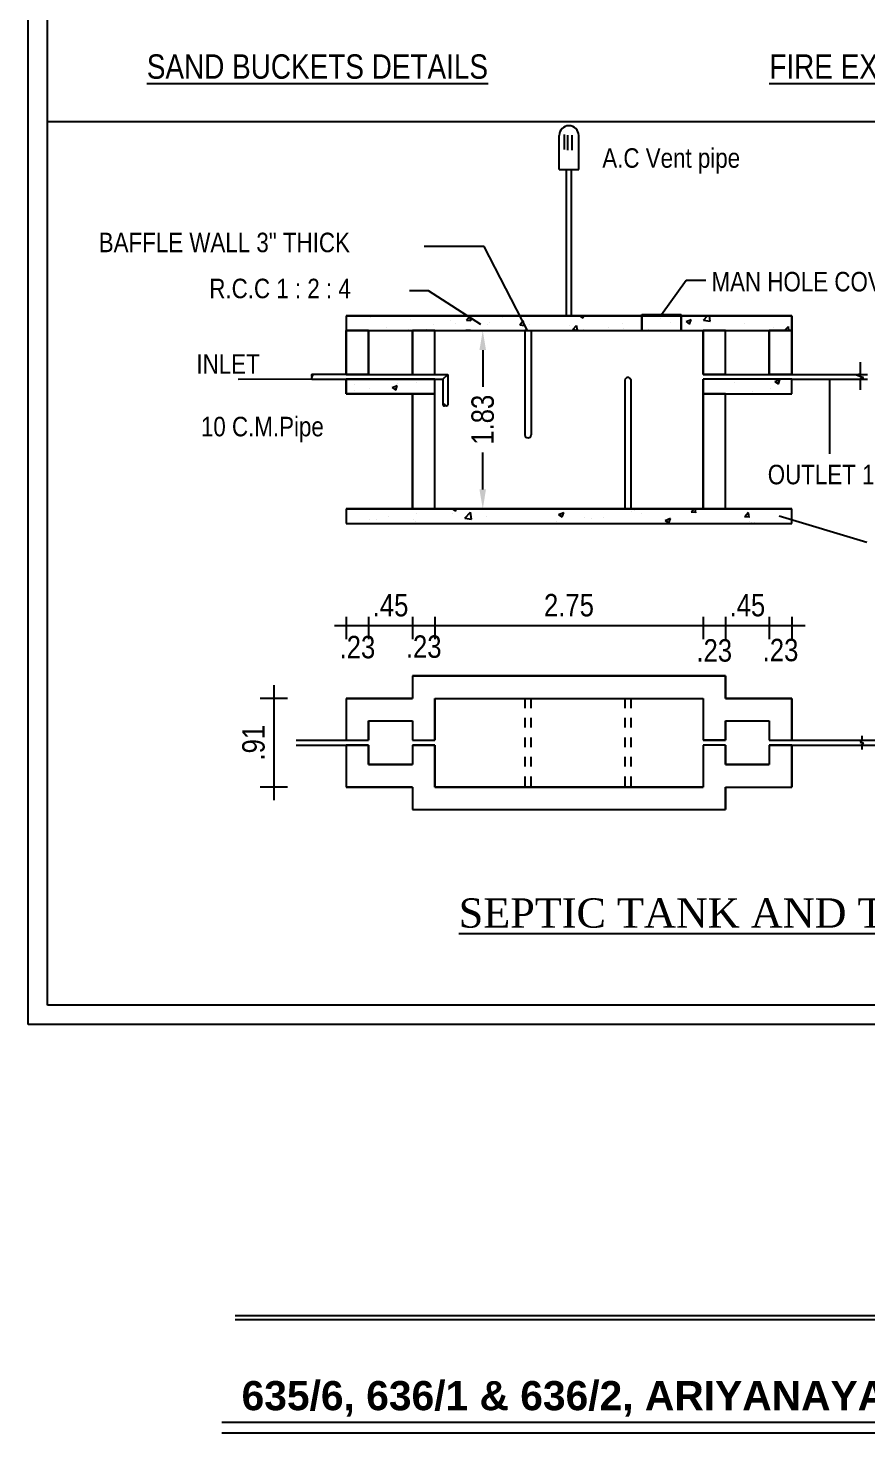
# Model space of a CAD drawing. Header units: metres. Extents: x 0 to 602, y 0 to 196.
# Drawn here: x 398.81 to 407.41, y 70.4 to 84.81 of the extents above; entities that cross this region are included whole.
import ezdxf

# ---------------------------------------------------------------- set-up
doc = ezdxf.new("R2010")
doc.units = ezdxf.units.M
doc.header["$MEASUREMENT"] = 0
doc.linetypes.add('HIDDEN', pattern=[0.375, 0.25, -0.125])
doc.styles.add('Ar Bold', font='arialbd.ttf')
doc.styles.get("Standard").update_dxf_attribs({"font": 'swissc.ttf', "height": 0.23})
doc.styles.add('text - 0.30ht', font='times.ttf', dxfattribs={"height": 0.25})
doc.dimstyles.new('DIMENTION 100', dxfattribs={"dimscale": 0, "dimtxt": 0.18, "dimasz": 0.18, "dimexe": 0.18, "dimexo": 0.0625, "dimgap": 0.09, "dimtad": 1, "dimzin": 4, "dimdsep": 46, "dimtxsty": 'Standard', "dimcen": 0.09, "dimse1": 1, "dimse2": 1, "dimsd1": 1, "dimsd2": 1, "dimadec": 0, "dimazin": 0, "dimtfac": 1, "dimtix": 1, "dimtmove": 2, "dimatfit": 3, "dimfxl": 0, "dimtolj": 1, "dimtzin": 0, "dimarcsym": 0})
doc.dimstyles.new('STANDARD 100', dxfattribs={"dimscale": 0, "dimtxt": 0.23, "dimasz": 0.2, "dimexe": 0.18, "dimexo": 0.0625, "dimgap": 0.09, "dimtad": 0, "dimzin": 4, "dimdsep": 46, "dimtxsty": 'Standard', "dimcen": 0.09, "dimse1": 1, "dimse2": 1, "dimclrd": 6, "dimclrt": 40, "dimadec": 0, "dimazin": 0, "dimtfac": 1, "dimtix": 1, "dimtmove": 2, "dimatfit": 3, "dimfxl": 0, "dimtolj": 1, "dimtzin": 0, "dimarcsym": 0})

# ---------------------------------------------------------------- blocks, each defined once
blk = doc.blocks.new('*D871')
at = {"layer": 'Defpoints', "color": 0, "lineweight": 30}
for p in [(401.326, 77.933), (401.326, 77.933), (401.326, 77.023)]:
    blk.add_point(p, dxfattribs=at)
at = {"color": 0, "insert": (401.118, 77.478), "char_height": 0.23, "attachment_point": 5, "rotation": 90}
blk.add_mtext('\\A1;.91', dxfattribs=at)
blk = doc.blocks.new('*D872')
at = {"layer": 'Defpoints', "color": 0, "lineweight": 30}
for p in [(406.408, 78.679), (406.638, 78.679), (406.638, 78.679)]:
    blk.add_point(p, dxfattribs=at)
at = {"color": 0, "insert": (406.523, 78.427), "char_height": 0.23, "attachment_point": 5}
blk.add_mtext('\\A1;.23', dxfattribs=at)
blk = doc.blocks.new('*D873')
at = {"layer": 'Defpoints', "color": 0, "lineweight": 30}
for p in [(405.958, 78.679), (406.408, 78.679), (406.408, 78.679)]:
    blk.add_point(p, dxfattribs=at)
at = {"color": 0, "insert": (406.183, 78.887), "char_height": 0.23, "attachment_point": 5}
blk.add_mtext('\\A1;.45', dxfattribs=at)
blk = doc.blocks.new('*D874')
at = {"layer": 'Defpoints', "color": 0, "lineweight": 30}
for p in [(405.728, 78.679), (405.958, 78.679), (405.958, 78.679)]:
    blk.add_point(p, dxfattribs=at)
at = {"color": 0, "insert": (405.843, 78.423), "char_height": 0.23, "attachment_point": 5}
blk.add_mtext('\\A1;.23', dxfattribs=at)
blk = doc.blocks.new('*D875')
at = {"layer": 'Defpoints', "color": 0, "lineweight": 30}
for p in [(402.978, 78.679), (405.728, 78.679), (405.728, 78.679)]:
    blk.add_point(p, dxfattribs=at)
at = {"color": 0, "insert": (404.353, 78.887), "char_height": 0.23, "attachment_point": 5}
blk.add_mtext('\\A1;2.75', dxfattribs=at)
blk = doc.blocks.new('*D876')
at = {"layer": 'Defpoints', "color": 0, "lineweight": 30}
for p in [(402.748, 78.679), (402.978, 78.679), (402.978, 78.679)]:
    blk.add_point(p, dxfattribs=at)
at = {"color": 0, "insert": (402.863, 78.462), "char_height": 0.23, "attachment_point": 5}
blk.add_mtext('\\A1;.23', dxfattribs=at)
blk = doc.blocks.new('*D877')
at = {"layer": 'Defpoints', "color": 0, "lineweight": 30}
for p in [(402.298, 78.679), (402.748, 78.679), (402.748, 78.679)]:
    blk.add_point(p, dxfattribs=at)
at = {"color": 0, "insert": (402.523, 78.887), "char_height": 0.23, "attachment_point": 5}
blk.add_mtext('\\A1;.45', dxfattribs=at)
blk = doc.blocks.new('*D878')
at = {"layer": 'Defpoints', "color": 0, "lineweight": 30}
for p in [(402.068, 78.679), (402.298, 78.679), (402.298, 78.679)]:
    blk.add_point(p, dxfattribs=at)
at = {"color": 0, "insert": (402.183, 78.457), "char_height": 0.23, "attachment_point": 5}
blk.add_mtext('\\A1;.23', dxfattribs=at)
blk = doc.blocks.new('*D879')
at = {"color": 6, "lineweight": -2}
for p, q in [((403.469, 81.505), (403.469, 81.128)), ((403.469, 80.075), (403.469, 80.453))]:
    blk.add_line(p, q, dxfattribs=at)
at = {"color": 6, "lineweight": 30}
for points in [[(403.435, 81.505), (403.502, 81.505), (403.469, 81.705)], [(403.435, 80.075), (403.502, 80.075), (403.469, 79.875)]]:
    blk.add_solid(points, dxfattribs=at)
at = {"layer": 'Defpoints', "color": 0, "lineweight": 30}
for p in [(403.469, 81.705), (403.958, 81.705), (403.958, 79.875)]:
    blk.add_point(p, dxfattribs=at)
at = {"color": 40, "insert": (403.469, 80.79), "char_height": 0.23, "attachment_point": 5, "rotation": 90}
blk.add_mtext('\\A1;1.83', dxfattribs=at)

msp = doc.modelspace()

# ---------------------------------------------------------------- linework, layer by layer
at = {"color": 8}
for p, q in [((398.805, 74.588), (398.805, 112.921)), ((459.639, 74.588), (398.805, 74.588))]:
    msp.add_line(p, q, dxfattribs=at)
at = {"color": 5}
for p, q in [((399.005, 74.788), (399.005, 112.721)), ((459.439, 74.788), (399.005, 74.788))]:
    msp.add_line(p, q, dxfattribs=at)
at = {"color": 6}
for p, q in [((399.005, 83.849), (413.331, 83.849)), ((400.928, 71.605), (434.274, 71.605)), ((400.928, 71.562), (434.274, 71.562)), ((400.791, 70.51), (434.29, 70.51)), ((400.791, 70.4), (434.286, 70.4))]:
    msp.add_line(p, q, dxfattribs=at)
at = {"ltscale": 0.02}
for p, q in [((404.253, 83.355), (404.253, 83.705)), ((404.304, 83.715), (404.304, 83.561)), ((404.339, 83.707), (404.339, 83.553)), ((404.381, 83.707), (404.381, 83.553)), ((404.453, 83.355), (404.453, 83.705)), ((404.253, 83.355), (404.453, 83.355)), ((404.328, 81.855), (404.328, 83.355)), ((404.328, 83.355), (404.378, 83.355)), ((404.378, 81.855), (404.378, 83.355)), ((402.068, 81.855), (406.638, 81.855)), ((402.068, 81.855), (402.068, 81.705)), ((402.32, 81.839), (402.32, 81.839)), ((402.78, 81.855), (402.8, 81.854)), ((402.8, 81.853), (402.8, 81.855)), ((403.301, 81.81), (403.338, 81.854)), ((403.347, 81.805), (403.338, 81.853)), ((403.67, 81.84), (403.67, 81.84)), ((403.96, 81.847), (403.96, 81.847)), ((404.461, 81.855), (404.496, 81.832)), ((404.496, 81.832), (404.504, 81.855)), ((405.294, 81.83), (405.294, 81.83)), ((405.732, 81.811), (405.774, 81.855)), ((405.8, 81.801), (405.793, 81.855)), ((406.595, 81.85), (406.595, 81.85)), ((406.638, 81.855), (406.638, 81.705)), ((402.068, 81.705), (406.638, 81.705)), ((402.068, 81.255), (402.068, 81.705)), ((402.074, 81.754), (402.074, 81.754)), ((402.298, 81.705), (402.298, 81.255)), ((402.48, 81.737), (402.48, 81.737)), ((402.568, 81.711), (402.568, 81.711)), ((402.709, 81.714), (402.709, 81.714)), ((402.727, 81.822), (402.727, 81.822)), ((402.748, 81.255), (402.748, 81.705)), ((402.887, 81.719), (402.887, 81.719)), ((402.959, 81.765), (402.959, 81.765)), ((402.978, 81.255), (402.978, 81.705)), ((403.133, 81.805), (403.133, 81.805)), ((403.19, 81.777), (403.19, 81.777)), ((403.301, 81.81), (403.347, 81.806)), ((403.344, 81.813), (403.344, 81.813)), ((403.381, 81.802), (403.381, 81.802)), ((403.516, 81.771), (403.516, 81.771)), ((403.54, 81.787), (403.54, 81.787)), ((403.848, 81.762), (403.885, 81.806)), ((403.848, 81.762), (403.893, 81.758)), ((403.893, 81.757), (403.885, 81.805)), ((403.902, 81.704), (403.902, 80.634)), ((403.927, 81.704), (403.902, 81.704)), ((403.947, 81.77), (403.947, 81.77)), ((403.966, 81.704), (403.966, 80.634)), ((404.354, 81.753), (404.354, 81.753)), ((404.394, 81.714), (404.431, 81.758)), ((404.394, 81.714), (404.44, 81.71)), ((404.44, 81.71), (404.431, 81.757)), ((404.507, 81.719), (404.507, 81.719)), ((404.76, 81.736), (404.76, 81.736)), ((404.902, 81.777), (404.902, 81.777)), ((404.911, 81.729), (404.911, 81.729)), ((404.974, 81.705), (404.978, 81.71)), ((404.979, 81.705), (404.978, 81.71)), ((405.102, 81.754), (405.102, 81.754)), ((405.167, 81.719), (405.167, 81.719)), ((405.391, 81.792), (405.391, 81.792)), ((405.554, 81.796), (405.607, 81.817)), ((405.554, 81.796), (405.591, 81.771)), ((405.591, 81.771), (405.607, 81.817)), ((405.728, 81.255), (405.728, 81.705)), ((405.732, 81.811), (405.8, 81.801)), ((405.958, 81.255), (405.958, 81.705)), ((406.151, 81.774), (406.151, 81.774)), ((406.408, 81.255), (406.408, 81.705)), ((406.456, 81.736), (406.456, 81.736)), ((406.564, 81.705), (406.604, 81.747)), ((406.609, 81.705), (406.604, 81.747)), ((406.638, 81.705), (406.638, 81.255)), ((402.298, 81.255), (401.717, 81.255)), ((402.748, 81.255), (403.111, 81.255)), ((405.958, 81.255), (405.728, 81.255)), ((406.638, 81.255), (406.408, 81.255)), ((406.638, 81.255), (407.415, 81.255)), ((401.717, 81.205), (402.978, 81.205)), ((402.068, 81.055), (402.068, 81.205)), ((402.154, 81.147), (402.154, 81.147)), ((402.308, 81.113), (402.308, 81.113)), ((402.538, 81.12), (402.591, 81.14)), ((402.538, 81.12), (402.576, 81.094)), ((402.549, 81.204), (402.549, 81.204)), ((402.576, 81.094), (402.591, 81.14)), ((402.596, 81.164), (402.596, 81.164)), ((402.79, 81.176), (402.79, 81.176)), ((402.978, 79.875), (402.978, 81.205)), ((404.927, 81.201), (404.927, 79.875)), ((404.987, 81.201), (404.987, 79.875)), ((405.728, 79.875), (405.728, 81.205)), ((406.638, 81.205), (405.728, 81.205)), ((405.958, 81.205), (405.728, 81.205)), ((405.736, 81.188), (405.736, 81.188)), ((406.047, 81.175), (406.047, 81.175)), ((406.422, 81.106), (406.422, 81.106)), ((406.463, 81.183), (406.517, 81.203)), ((406.463, 81.183), (406.501, 81.157)), ((406.501, 81.157), (406.517, 81.203)), ((406.638, 81.205), (407.415, 81.205)), ((406.638, 81.055), (406.638, 81.205)), ((402.978, 81.055), (402.068, 81.055)), ((402.151, 81.088), (402.151, 81.088)), ((402.748, 79.875), (402.748, 81.055)), ((405.728, 81.055), (406.638, 81.055)), ((405.958, 79.875), (405.958, 81.055)), ((406.231, 81.081), (406.231, 81.081)), ((402.068, 79.875), (406.638, 79.875)), ((402.068, 79.875), (402.068, 79.725)), ((402.789, 79.831), (402.789, 79.831)), ((402.978, 79.875), (405.728, 79.875)), ((403.156, 79.875), (403.188, 79.854)), ((403.156, 79.824), (403.156, 79.824)), ((403.189, 79.854), (403.196, 79.875)), ((403.285, 79.782), (403.344, 79.843)), ((403.353, 79.77), (403.344, 79.843)), ((403.955, 79.873), (403.955, 79.873)), ((404.245, 79.819), (404.299, 79.84)), ((404.245, 79.818), (404.283, 79.793)), ((404.284, 79.793), (404.299, 79.839)), ((404.927, 79.875), (404.952, 79.875)), ((404.991, 79.847), (404.991, 79.847)), ((405.027, 79.859), (405.027, 79.859)), ((405.095, 79.833), (405.095, 79.833)), ((405.181, 79.872), (405.181, 79.872)), ((405.608, 79.845), (405.654, 79.841)), ((405.61, 79.845), (405.635, 79.875)), ((405.656, 79.836), (405.649, 79.875)), ((406.156, 79.797), (406.193, 79.841)), ((406.203, 79.788), (406.194, 79.836)), ((406.638, 79.725), (406.638, 79.875)), ((402.068, 79.725), (406.638, 79.725)), ((402.309, 79.768), (402.309, 79.768)), ((402.377, 79.767), (402.377, 79.767)), ((402.5, 79.793), (402.5, 79.793)), ((402.76, 79.767), (402.76, 79.767)), ((402.784, 79.75), (402.784, 79.75)), ((403.191, 79.733), (403.191, 79.733)), ((403.285, 79.779), (403.353, 79.769)), ((403.511, 79.797), (403.511, 79.797)), ((404.221, 79.746), (404.221, 79.746)), ((404.319, 79.73), (404.319, 79.73)), ((404.509, 79.784), (404.509, 79.784)), ((404.582, 79.782), (404.582, 79.782)), ((404.71, 79.784), (404.71, 79.784)), ((405.341, 79.758), (405.394, 79.779)), ((405.341, 79.757), (405.378, 79.732)), ((405.379, 79.732), (405.394, 79.778)), ((406.155, 79.797), (406.2, 79.793)), ((406.206, 79.745), (406.206, 79.745)), ((406.23, 79.736), (406.23, 79.736)), ((406.257, 79.738), (406.257, 79.738)), ((402.748, 78.163), (405.958, 78.163)), ((402.748, 78.163), (402.748, 77.933)), ((405.958, 78.163), (405.958, 77.933)), ((402.068, 77.933), (402.068, 77.503)), ((402.068, 77.933), (402.748, 77.933)), ((402.978, 77.933), (405.728, 77.933)), ((402.978, 77.933), (402.978, 77.503)), ((405.728, 77.933), (405.728, 77.503)), ((405.958, 77.933), (406.638, 77.933)), ((406.638, 77.933), (406.638, 77.503)), ((402.298, 77.703), (402.298, 77.503)), ((402.298, 77.703), (402.748, 77.703)), ((402.748, 77.703), (402.748, 77.503)), ((405.958, 77.703), (405.958, 77.503)), ((405.958, 77.703), (406.408, 77.703)), ((406.408, 77.703), (406.408, 77.503)), ((401.556, 77.503), (402.298, 77.503)), ((401.556, 77.453), (402.298, 77.453)), ((402.068, 77.453), (402.068, 77.023)), ((402.298, 77.453), (402.298, 77.253)), ((402.748, 77.503), (402.978, 77.503)), ((402.748, 77.453), (402.978, 77.453)), ((402.748, 77.453), (402.748, 77.253)), ((402.978, 77.453), (402.978, 77.023)), ((405.958, 77.503), (405.728, 77.503)), ((405.958, 77.453), (405.728, 77.453)), ((405.728, 77.453), (405.728, 77.023)), ((405.958, 77.453), (405.958, 77.253)), ((406.408, 77.503), (407.185, 77.503)), ((406.408, 77.453), (407.185, 77.453)), ((406.408, 77.453), (406.408, 77.253)), ((406.638, 77.453), (406.638, 77.023)), ((407.185, 77.503), (409.418, 77.503)), ((407.185, 77.453), (409.432, 77.453)), ((402.298, 77.253), (402.748, 77.253)), ((405.958, 77.253), (406.408, 77.253)), ((402.068, 77.023), (402.748, 77.023)), ((402.748, 77.023), (402.748, 76.793)), ((402.978, 77.023), (405.728, 77.023)), ((405.958, 77.023), (406.638, 77.023)), ((405.958, 77.023), (405.958, 76.793)), ((402.748, 76.793), (405.958, 76.793))]:
    msp.add_line(p, q, dxfattribs=at)
at = {"ltscale": 0.5}
for p, q in [((403.484, 82.566), (402.867, 82.566)), ((403.927, 81.704), (403.484, 82.566)), ((405.303, 81.868), (405.554, 82.221)), ((405.554, 82.221), (405.758, 82.221)), ((405.102, 81.868), (405.503, 81.868)), ((405.102, 81.705), (405.102, 81.868)), ((405.503, 81.705), (405.503, 81.868)), ((402.298, 81.255), (402.748, 81.255)), ((403.061, 81.205), (403.111, 81.255)), ((403.111, 81.255), (403.111, 80.938)), ((405.958, 81.255), (406.408, 81.255)), ((407.304, 81.25), (407.339, 81.262)), ((407.304, 81.25), (407.375, 81.224)), ((407.339, 81.38), (407.339, 81.262)), ((402.978, 81.205), (403.061, 81.205)), ((403.061, 81.205), (403.061, 80.938)), ((407.027, 81.205), (407.027, 80.439)), ((407.339, 81.207), (407.339, 81.095)), ((407.375, 81.224), (407.34, 81.208)), ((407.357, 77.55), (407.357, 77.491)), ((407.339, 77.485), (407.357, 77.491)), ((407.339, 77.485), (407.375, 77.472)), ((407.375, 77.472), (407.357, 77.463)), ((407.357, 77.463), (407.357, 77.407))]:
    msp.add_line(p, q, dxfattribs=at)
for p, q in [((402.911, 82.111), (402.719, 82.111)), ((403.45, 81.765), (402.911, 82.111)), ((403.344, 81.705), (403.294, 81.705)), ((401.718, 81.207), (400.96, 81.202)), ((403.444, 79.875), (403.494, 79.875)), ((406.509, 79.804), (407.407, 79.535)), ((401.947, 78.679), (406.776, 78.679)), ((402.068, 78.77), (402.068, 78.539)), ((402.298, 78.77), (402.298, 78.539)), ((402.748, 78.77), (402.748, 78.539)), ((402.978, 78.77), (402.978, 78.539)), ((405.728, 78.77), (405.728, 78.539)), ((405.958, 78.77), (405.958, 78.539)), ((406.408, 78.77), (406.408, 78.539)), ((406.638, 78.77), (406.638, 78.539)), ((401.326, 78.067), (401.326, 76.89)), ((401.467, 77.933), (401.184, 77.933)), ((402.748, 77.933), (402.068, 77.933)), ((401.467, 77.023), (401.184, 77.023)), ((402.748, 77.023), (402.068, 77.023))]:
    msp.add_line(p, q)
at = {"color": 3}
for p, q in [((405.102, 81.855), (402.068, 81.855)), ((402.068, 81.855), (402.068, 81.705)), ((405.503, 81.855), (405.102, 81.855)), ((405.102, 81.855), (405.102, 81.705)), ((405.102, 81.705), (405.102, 81.855)), ((405.503, 81.705), (405.503, 81.855)), ((406.638, 81.855), (405.503, 81.855)), ((405.503, 81.855), (405.503, 81.705)), ((406.638, 81.705), (406.638, 81.855)), ((402.298, 81.705), (402.068, 81.705)), ((402.068, 81.705), (402.068, 81.255)), ((402.068, 81.705), (405.102, 81.705)), ((402.298, 81.255), (402.298, 81.705)), ((402.978, 81.705), (402.748, 81.705)), ((402.748, 81.705), (402.748, 81.255)), ((402.978, 81.255), (402.978, 81.705)), ((405.102, 81.705), (405.503, 81.705)), ((405.503, 81.705), (406.638, 81.705)), ((405.958, 81.705), (405.728, 81.705)), ((405.728, 81.705), (405.728, 81.255)), ((405.958, 81.255), (405.958, 81.705)), ((406.638, 81.705), (406.408, 81.705)), ((406.408, 81.705), (406.408, 81.255)), ((406.638, 81.255), (406.638, 81.705)), ((402.068, 81.255), (402.298, 81.255)), ((402.748, 81.255), (402.978, 81.255)), ((405.728, 81.255), (405.958, 81.255)), ((406.408, 81.255), (406.638, 81.255)), ((402.978, 81.205), (402.068, 81.205)), ((402.068, 81.205), (402.068, 81.055)), ((402.978, 81.055), (402.978, 81.205)), ((406.638, 81.205), (405.728, 81.205)), ((405.728, 81.205), (405.728, 81.055)), ((406.638, 81.055), (406.638, 81.205)), ((402.068, 81.055), (402.978, 81.055)), ((402.978, 81.055), (402.748, 81.055)), ((402.748, 81.055), (402.748, 79.875)), ((402.978, 79.875), (402.978, 81.055)), ((405.728, 81.055), (406.638, 81.055)), ((405.958, 81.055), (405.728, 81.055)), ((405.728, 81.055), (405.728, 79.875)), ((405.958, 79.875), (405.958, 81.055)), ((406.638, 79.875), (402.068, 79.875)), ((402.068, 79.875), (402.068, 79.725)), ((402.748, 79.875), (402.978, 79.875)), ((405.728, 79.875), (405.958, 79.875)), ((406.638, 79.725), (406.638, 79.875)), ((402.068, 79.725), (406.638, 79.725)), ((405.958, 78.163), (402.748, 78.163)), ((402.748, 78.163), (402.748, 77.933)), ((405.958, 77.933), (405.958, 78.163)), ((402.748, 77.933), (402.068, 77.933)), ((402.068, 77.933), (402.068, 77.503)), ((402.978, 77.503), (402.978, 77.933)), ((402.978, 77.933), (405.728, 77.933)), ((405.728, 77.933), (405.728, 77.503)), ((406.638, 77.933), (405.958, 77.933)), ((406.638, 77.503), (406.638, 77.933)), ((402.298, 77.503), (402.298, 77.703)), ((402.298, 77.703), (402.748, 77.703)), ((402.748, 77.703), (402.748, 77.503)), ((405.958, 77.503), (405.958, 77.703)), ((405.958, 77.703), (406.408, 77.703)), ((406.408, 77.703), (406.408, 77.503)), ((402.068, 77.503), (402.298, 77.503)), ((402.298, 77.453), (402.068, 77.453)), ((402.068, 77.453), (402.068, 77.023)), ((402.298, 77.253), (402.298, 77.453)), ((402.748, 77.503), (402.978, 77.503)), ((402.978, 77.453), (402.748, 77.453)), ((402.748, 77.453), (402.748, 77.253)), ((402.978, 77.023), (402.978, 77.453)), ((405.728, 77.503), (405.958, 77.503)), ((405.958, 77.453), (405.728, 77.453)), ((405.728, 77.453), (405.728, 77.023)), ((405.958, 77.253), (405.958, 77.453)), ((406.408, 77.503), (406.638, 77.503)), ((406.638, 77.453), (406.408, 77.453)), ((406.408, 77.453), (406.408, 77.253)), ((406.638, 77.023), (406.638, 77.453)), ((402.748, 77.253), (402.298, 77.253)), ((406.408, 77.253), (405.958, 77.253)), ((402.068, 77.023), (402.748, 77.023)), ((402.748, 77.023), (402.748, 76.793)), ((405.728, 77.023), (402.978, 77.023)), ((405.958, 77.023), (406.638, 77.023)), ((405.958, 76.793), (405.958, 77.023)), ((402.748, 76.793), (405.958, 76.793))]:
    msp.add_line(p, q, dxfattribs=at)
at = {"linetype": 'HIDDEN', "ltscale": 0.02}
for p, q in [((403.902, 77.933), (403.902, 77.023)), ((403.962, 77.933), (403.962, 77.023)), ((404.927, 77.933), (404.927, 77.023)), ((404.987, 77.933), (404.987, 77.023))]:
    msp.add_line(p, q, dxfattribs=at)
at = {"ltscale": 0.02}
msp.add_arc((404.353, 83.705), 0.1, 0, 180, dxfattribs=at)
at = {"ltscale": 0.5}
for centre, radius, start, end in [((401.725, 81.244), 0.0143, 124.6399, 240.9463), ((401.711, 81.243), 0.0138, 300.8575, 64.7288), ((401.73, 81.218), 0.0175, 130.0621, 224.6555), ((404.957, 81.192), 0.0313, 16.7041, 163.2959), ((403.074, 80.933), 0.0138, 30.8575, 154.7288), ((403.073, 80.947), 0.0143, 214.6399, 330.9463), ((403.099, 80.951), 0.0175, 220.0621, 314.6555), ((403.934, 80.636), 0.032, 184.0267, 355.9733)]:
    msp.add_arc(centre, radius, start, end, dxfattribs=at)

# ---------------------------------------------------------------- texts
for s, height, p in [('%%USAND BUCKETS DETAILS', 0.25, (400.023, 84.287)), ('%%UFIRE EXTINGUISHER CYLINDER', 0.25, (406.408, 84.287)), ('A.C Vent pipe', 0.2, (404.695, 83.374)), ('BAFFLE WALL 3" THICK', 0.2, (399.53, 82.508)), ('MAN HOLE COVER', 0.2, (405.815, 82.106)), ('R.C.C 1 : 2 : 4', 0.2, (400.664, 82.036)), ('INLET ', 0.2, (400.532, 81.262)), ('10 C.M.Pipe', 0.2, (400.578, 80.62)), ('OUTLET 10 C.M.PIPE', 0.2, (406.392, 80.128))]:
    msp.add_text(s, height=height).set_placement(p)
for s, height, style, p in [('%%USEPTIC TANK AND TRENCH', 0.3, 'text - 0.30ht', (403.222, 75.582)), (' 635/6, 636/1 & 636/2, ARIYANAYAGIPURAM VILLAGE, ARIYANAYAGIPURAM PANCHAYAT, KADAYANALLUR TALUK, TENKASI DISTRICT.', 0.29925, 'Ar Bold', (400.879, 70.633))]:
    msp.add_text(s, height=height, dxfattribs=dict(style=style)).set_placement(p)

# ---------------------------------------------------------------- dimensions: what is measured, and where the dimension line sits
for base, p1, p2, dimstyle, picture, middle in [((403.469, 81.705), (403.958, 79.875), (403.958, 81.705), 'STANDARD 100', '*D879', (403.469, 80.79)), ((401.326, 77.933), (401.326, 77.023), (401.326, 77.933), 'DIMENTION 100', '*D871', (401.118, 77.478))]:
    dim = msp.add_linear_dim(base=base, p1=p1, p2=p2, angle=90, dimstyle=dimstyle, override={"dimscale": 1})
    dim.commit()
    dim.dimension.update_dxf_attribs({"geometry": picture, "text_midpoint": middle})
for base, p1, p2, picture, middle in [((402.748, 78.679), (402.298, 78.679), (402.748, 78.679), '*D877', (402.523, 78.887)), ((405.728, 78.679), (402.978, 78.679), (405.728, 78.679), '*D875', (404.353, 78.887)), ((406.408, 78.679), (405.958, 78.679), (406.408, 78.679), '*D873', (406.183, 78.887))]:
    dim = msp.add_linear_dim(base=base, p1=p1, p2=p2, dimstyle='DIMENTION 100', override={"dimscale": 1})
    dim.commit()
    dim.dimension.update_dxf_attribs({"geometry": picture, "text_midpoint": middle})
for base, p1, p2, picture, middle in [((402.298, 78.679), (402.068, 78.679), (402.298, 78.679), '*D878', (402.183, 78.457)), ((402.978, 78.679), (402.748, 78.679), (402.978, 78.679), '*D876', (402.863, 78.462)), ((405.958, 78.679), (405.728, 78.679), (405.958, 78.679), '*D874', (405.843, 78.423)), ((406.638, 78.679), (406.408, 78.679), (406.638, 78.679), '*D872', (406.523, 78.427))]:
    dim = msp.add_linear_dim(base=base, p1=p1, p2=p2, dimstyle='DIMENTION 100', override={"dimscale": 1})
    dim.commit()
    dim.dimension.update_dxf_attribs({"geometry": picture, "text_midpoint": middle, "dimtype": 160})

doc.saveas('drawing.dxf')
